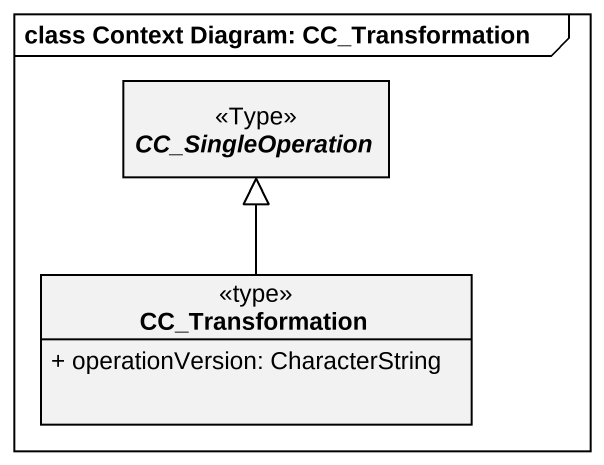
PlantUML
@startuml
mainframe class Context Diagram: CC_Transformation
hide circle
hide empty members
skinparam classAttributeIconSize 0
abstract class CC_SingleOperation <<Type>>
class CC_Transformation <<type>> {
  + operationVersion: CharacterString
}
CC_Transformation -up-|> CC_SingleOperation
@enduml
